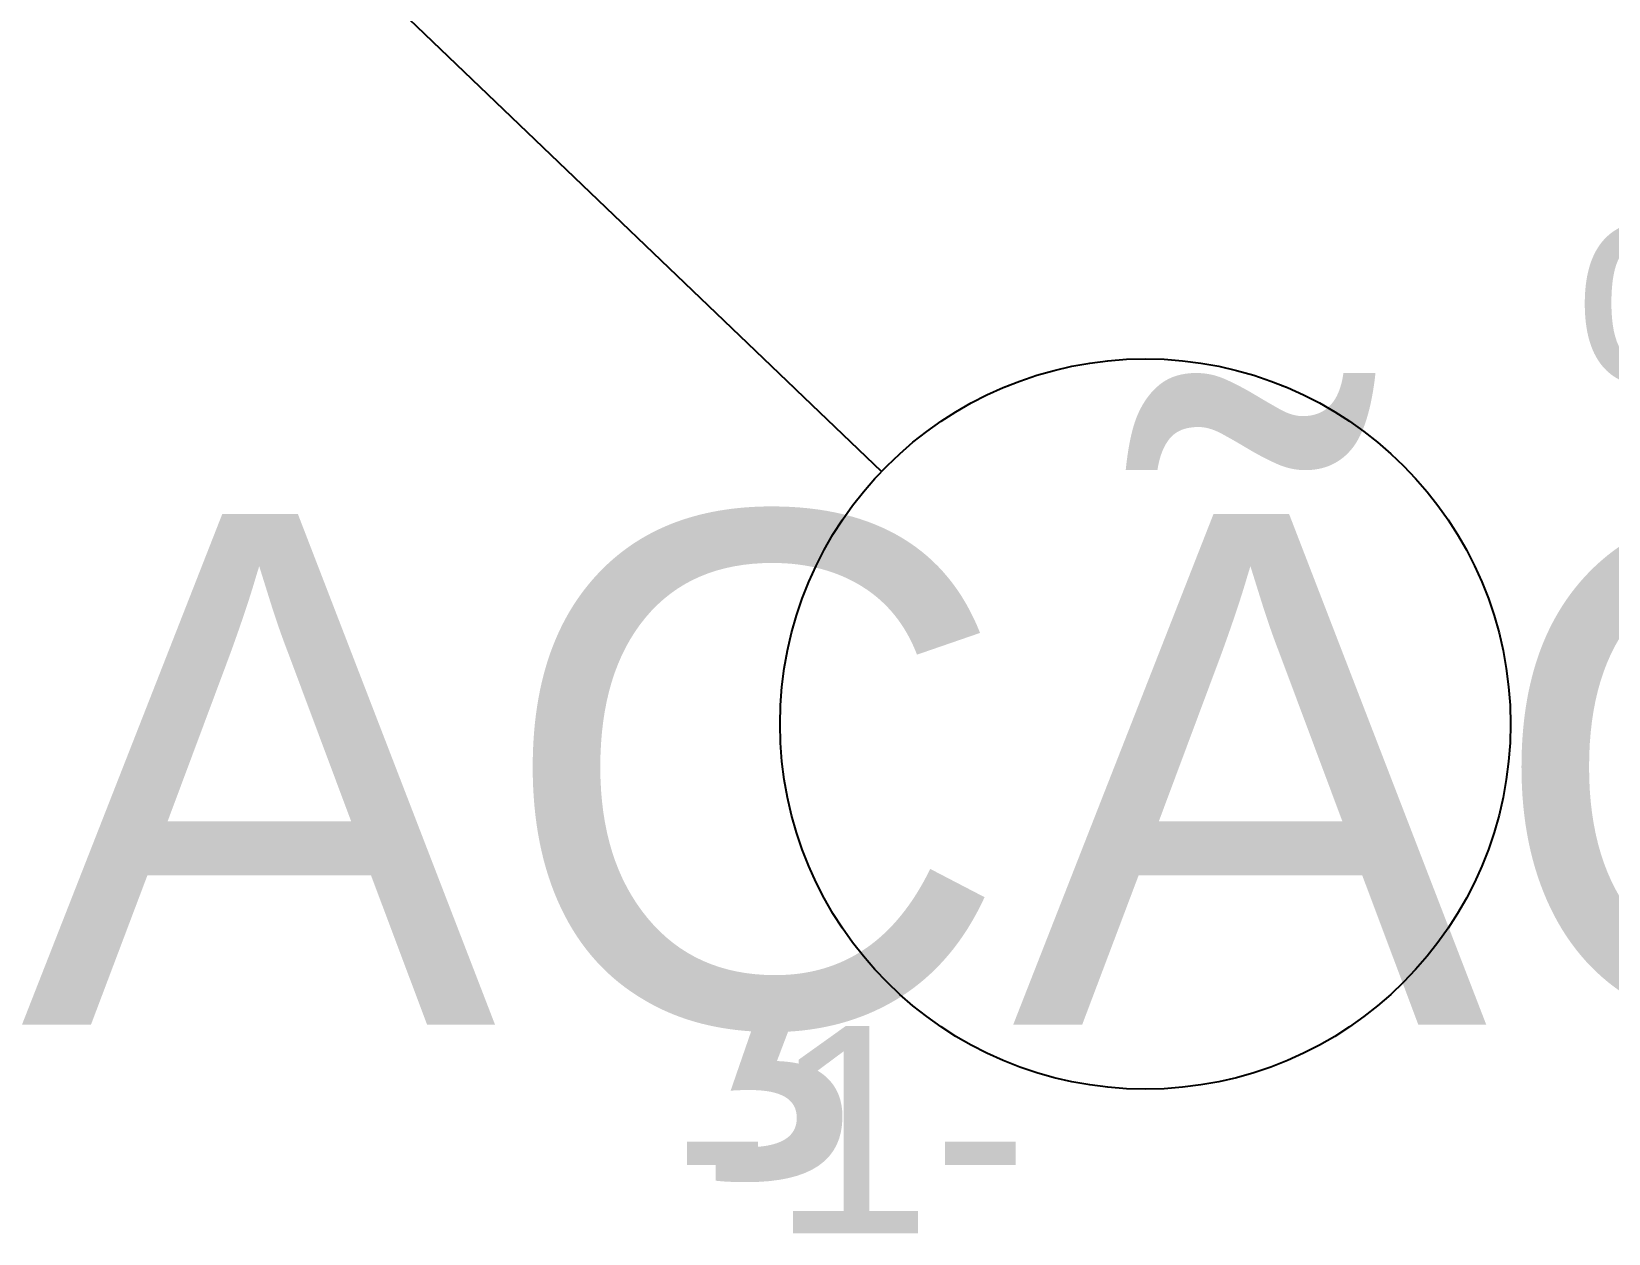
# Model space of a CAD drawing. Header units: metres. Extents: x -182 to 99, y 70 to 117.
# Drawn here: x -84.625 to -83.896, y 84.2 to 84.756 of the extents above; entities that cross this region are included whole.
import ezdxf

# ---------------------------------------------------------------- set-up
doc = ezdxf.new("R2010")
doc.units = ezdxf.units.M
doc.header["$LTSCALE"] = 0.01
doc.layers.add('A-ANNO-TEXT', color=2, linetype='Continuous', lineweight=9)
doc.layers.add('Iluminação', color=7, linetype='Continuous')
doc.styles.add('Arial', font='arial.ttf', dxfattribs={"height": 0.29506})
doc.styles.add('Arial_1', font='arial.ttf', dxfattribs={"height": 0.368825})

msp = doc.modelspace()

# ---------------------------------------------------------------- texts
at = {"layer": 'A-ANNO-TEXT', "color": 7, "insert": (-86.44351, 84.53265), "char_height": 0.2360479, "width": 2.9303142, "attachment_point": 1, "line_spacing_factor": 0.938532, "style": 'Arial_1', "bg_fill": 3, "box_fill_scale": 1.25, "bg_fill_color": 7, "bg_fill_transparency": 0}
msp.add_mtext('ADMINISTRAÇÃO', dxfattribs=at)

# ---------------------------------------------------------------- next in the draw order: linework, layer by layer
at = {"layer": 'Iluminação', "color": 0, "ltscale": 0.5}
msp.add_line((-85.76345, 86.01887), (-84.23221, 84.55233), dxfattribs=at)
at = {"layer": 'Iluminação'}
msp.add_circle((-84.11033, 84.4356), 0.16876, dxfattribs=at)

# ---------------------------------------------------------------- next in the draw order: texts
at = {"layer": 'Iluminação', "lineweight": 20, "style": 'Arial'}
for s, height, p in [('c', 0.09589, (-83.91294, 84.59301)), ('-1-', 0.095887, (-84.32798, 84.20017))]:
    msp.add_text(s, height=height, dxfattribs=at).set_placement(p)

doc.saveas('drawing.dxf')
